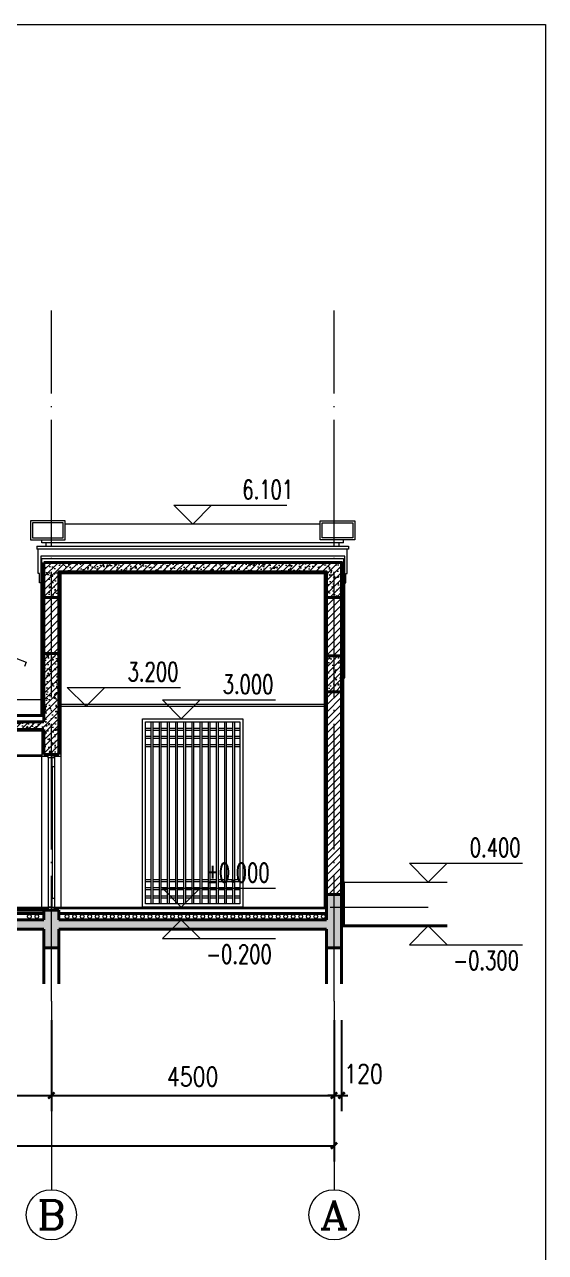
# Model space of a CAD drawing. Extents: x 577108 to 1042908, y 41950 to 81950.
# Drawn here: x 1034617 to 1042908, y 62396 to 81950 of the extents above; entities that cross this region are included whole.
import ezdxf
from ezdxf.enums import TextEntityAlignment as Align

# ---------------------------------------------------------------- set-up
doc = ezdxf.new("R2010")
doc.units = 0
doc.header["$LTSCALE"] = 1000
doc.header["$MEASUREMENT"] = 0
doc.linetypes.add('DOTE', pattern=[2.42, 2, -0.2, 0.02, -0.2])
doc.layers.get('0').update_dxf_attribs({"linetype": 'CONTINUOUS', "lineweight": 13})
doc.layers.get('Defpoints').update_dxf_attribs({"linetype": 'CONTINUOUS', "lineweight": 5})
for name, color, linetype, lineweight in [('AXIS', 3, 'CONTINUOUS', 15), ('AXIS_TEXT', 7, 'CONTINUOUS', 20), ('DIM_ELEV', 3, 'CONTINUOUS', 15), ('DOTE', 1, 'DOTE', 0), ('hatch', 8, 'CONTINUOUS', 5), ('LM-1', 7, 'CONTINUOUS', 18), ('LM-L', 7, 'CONTINUOUS', 15), ('LM-S', 8, 'CONTINUOUS', 5), ('PM-fs', 8, 'CONTINUOUS', 0), ('PUB_TEXT', 7, 'CONTINUOUS', 20), ('wall', 2, 'CONTINUOUS', 40)]:
    doc.layers.add(name, color=color, linetype=linetype, lineweight=lineweight)
doc.styles.add('_TCH_AXIS', font='COMPLEX', dxfattribs={"bigfont": 'GBCBIG'})
doc.styles.add('_TCH_DIM', font='SIMPLEX', dxfattribs={"bigfont": 'GBCBIG'})
doc.styles.add('COMPLEX', font='COMPLEX')
doc.styles.add('DIM_FONT', font='SIMPLEX.shx', dxfattribs={"width": 0.8, "bigfont": 'hztxt.shx'})
doc.dimstyles.new('DIMN', dxfattribs={"dimtxt": 300, "dimasz": 100, "dimexe": 250, "dimexo": 300, "dimgap": 150, "dimtad": 1, "dimdec": 0, "dimzin": 0, "dimdsep": 46, "dimtxsty": 'DIM_FONT', "dimblk": 'ARCHTICK', "dimcen": 0.09, "dimclrt": 7, "dimazin": 2, "dimtfac": 1, "dimtdec": 0, "dimtix": 1, "dimtmove": 2, "dimatfit": 3, "dimldrblk": 'ARCHTICK', "dimfxl": 0, "dimtolj": 1, "dimtzin": 0, "dimarcsym": 0})
pattern_1 = [(45, (863859.94, 21153.4), (-56.42712, 56.42712), [])]
pattern_2 = [(45, (863859.94, 21096.1), (-53.03301, 53.03301), []), (50, (863859.94, 21096.1), (215.17805, -18.82564), [22.5, -247.5]), (355, (863859.94, 21096.1), (-41.6254, 225.65764), [18, -198]), (100.4514, (863877.87, 21094.53), (173.55281, 206.83186), [19.12206, -210.34263]), (46.1842, (863859.94, 21156.1), (320.1723, -49.6557), [33.75, -371.25]), (96.6356, (863886.62, 21151.96), (280.3988, 292.23536), [28.6831, -315.5139]), (351.1842, (863859.94, 21156.1), (280.3986, 292.2356), [27, -297]), (21, (863889.94, 21141.1), (179.07212, -120.78567), [22.5, -247.5]), (326, (863889.94, 21141.1), (72.9946, 217.54501), [18, -198]), (71.4514, (863904.86, 21131.04), (252.0668, 96.75915), [19.12206, -210.34263]), (37.5, (863859.94, 21096.1), (3.647957, 99.868156), [0, -195.6, 0, -201, 0, -198.75]), (7.5, (863859.94, 21096.1), (78.92086, 118.323514), [0, -114.6, 0, -191.1, 0, -75.75]), (327.5, (863793.04, 21096.1), (160.14673, -6.76646), [0, -75, 0, -234, 0, -310.5]), (317.5, (863763.04, 21096.1), (174.95585, 30.0315), [0, -97.5, 0, -155.4, 0, -220.5])]

# ---------------------------------------------------------------- blocks, each defined once
blk = doc.blocks.new('_ArchTick')
at = {"color": 0, "linetype": 'ByBlock', "const_width": 0.4}
blk.add_lwpolyline([(-0.5, -0.5), (0.5, 0.5)], dxfattribs=at)
blk = doc.blocks.new('*D60')
at = {"layer": 'AXIS', "color": 0, "lineweight": -2, "transparency": 16777216}
for p, q in [((1039543, 66095), (1039543, 64645)), ((1039663, 66095), (1039663, 64645)), ((1039543, 64895), (1039443, 64895)), ((1039543, 64895), (1039663, 64895)), ((1039663, 64895), (1039763, 64895))]:
    blk.add_line(p, q, dxfattribs=at)
at = {"layer": 'Defpoints', "color": 0, "transparency": 16777216}
for p in [(1039543, 66395), (1039663, 66395), (1039663, 64895)]:
    blk.add_point(p, dxfattribs=at)
at = {"layer": 'AXIS', "color": 0, "lineweight": -2, "transparency": 16777216, "xscale": 100, "yscale": 100, "zscale": 100}
blk.add_blockref('_ArchTick', (1039543, 64895), dxfattribs=at)
at = {"layer": 'AXIS', "color": 0, "lineweight": -2, "transparency": 16777216, "xscale": 100, "yscale": 100, "zscale": 100, "rotation": 180}
blk.add_blockref('_ArchTick', (1039663, 64895), dxfattribs=at)
at = {"layer": 'AXIS', "color": 7, "transparency": 16777216, "insert": (1040013, 65240), "char_height": 300, "attachment_point": 5, "style": 'DIM_FONT'}
blk.add_mtext('\\A1;120', dxfattribs=at)
blk = doc.blocks.new('*D61')
at = {"layer": 'AXIS', "color": 0, "lineweight": -2, "transparency": 16777216}
for p, q in [((1035043, 66095), (1035043, 64645)), ((1039543, 66095), (1039543, 64645)), ((1035043, 64895), (1039543, 64895))]:
    blk.add_line(p, q, dxfattribs=at)
at = {"layer": 'Defpoints', "color": 0, "transparency": 16777216}
for p in [(1035043, 66395), (1039543, 66395), (1039543, 64895)]:
    blk.add_point(p, dxfattribs=at)
at = {"layer": 'AXIS', "color": 0, "lineweight": -2, "transparency": 16777216, "xscale": 100, "yscale": 100, "zscale": 100, "rotation": 180}
blk.add_blockref('_ArchTick', (1035043, 64895), dxfattribs=at)
at = {"layer": 'AXIS', "color": 0, "lineweight": -2, "transparency": 16777216, "xscale": 100, "yscale": 100, "zscale": 100}
blk.add_blockref('_ArchTick', (1039543, 64895), dxfattribs=at)
at = {"layer": 'AXIS', "color": 7, "transparency": 16777216, "insert": (1037293, 65195), "char_height": 300, "attachment_point": 5, "style": 'DIM_FONT'}
blk.add_mtext('\\A1;4500', dxfattribs=at)
blk = doc.blocks.new('*D62')
at = {"layer": 'AXIS', "color": 0, "lineweight": -2, "transparency": 16777216}
for p, q in [((1032643, 66095), (1032643, 64645)), ((1035043, 66095), (1035043, 64645)), ((1032643, 64895), (1035043, 64895))]:
    blk.add_line(p, q, dxfattribs=at)
at = {"layer": 'Defpoints', "color": 0, "transparency": 16777216}
for p in [(1032643, 66395), (1035043, 66395), (1035043, 64895)]:
    blk.add_point(p, dxfattribs=at)
at = {"layer": 'AXIS', "color": 0, "lineweight": -2, "transparency": 16777216, "xscale": 100, "yscale": 100, "zscale": 100, "rotation": 180}
blk.add_blockref('_ArchTick', (1032643, 64895), dxfattribs=at)
at = {"layer": 'AXIS', "color": 0, "lineweight": -2, "transparency": 16777216, "xscale": 100, "yscale": 100, "zscale": 100}
blk.add_blockref('_ArchTick', (1035043, 64895), dxfattribs=at)
at = {"layer": 'AXIS', "color": 7, "transparency": 16777216, "insert": (1033843, 65195), "char_height": 300, "attachment_point": 5, "style": 'DIM_FONT'}
blk.add_mtext('\\A1;2400', dxfattribs=at)
blk = doc.blocks.new('*D67')
at = {"layer": 'AXIS', "color": 0, "lineweight": -2, "transparency": 16777216}
for p, q in [((1025543, 66095), (1025543, 63845)), ((1039543, 66095), (1039543, 63845)), ((1025543, 64095), (1039543, 64095))]:
    blk.add_line(p, q, dxfattribs=at)
at = {"layer": 'Defpoints', "color": 0, "transparency": 16777216}
for p in [(1025543, 66395), (1039543, 66395), (1039543, 64095)]:
    blk.add_point(p, dxfattribs=at)
at = {"layer": 'AXIS', "color": 0, "lineweight": -2, "transparency": 16777216, "xscale": 100, "yscale": 100, "zscale": 100, "rotation": 180}
blk.add_blockref('_ArchTick', (1025543, 64095), dxfattribs=at)
at = {"layer": 'AXIS', "color": 0, "lineweight": -2, "transparency": 16777216, "xscale": 100, "yscale": 100, "zscale": 100}
blk.add_blockref('_ArchTick', (1039543, 64095), dxfattribs=at)
at = {"layer": 'AXIS', "color": 7, "transparency": 16777216, "insert": (1032543, 64395), "char_height": 300, "attachment_point": 5, "style": 'DIM_FONT'}
blk.add_mtext('\\A1;14000', dxfattribs=at)
blk = doc.blocks.new('_AXISO')
blk.add_circle((0, 0), 0.5)
at = {"layer": 'AXIS_TEXT', "style": 'COMPLEX', "width": 1.041667}
blk.add_attdef('A', text='', height=0.56, dxfattribs=at).set_placement((-0.25, -0.28), (0.25, -0.28), align=Align.FIT)

msp = doc.modelspace()

# ---------------------------------------------------------------- hatches: boundary and pattern name
at = {"layer": 'hatch'}
h = msp.add_hatch(dxfattribs=at)
h.set_pattern_fill('钢筋混凝土', color=256, scale=30, style=0)
h.set_pattern_definition(pattern_2)
h.paths.add_polyline_path([(1039663.2544, 73385.6187), (1034923.2544, 73385.6187), (1034923.2544, 72825.9122), (1035163.2544, 72825.9122), (1035163.2544, 73235.6187), (1039423.2544, 73235.6187), (1039423.2544, 72825.9122), (1039663.2544, 72825.9122)])
h = msp.add_hatch(dxfattribs=at)
h.set_pattern_fill('普通砖', color=256, scale=30, style=0)
h.set_pattern_definition([(45, (304010.24, -235925.54), (-56.427121, 56.427121), [])])
h.paths.add_polyline_path([(1034923.2544, 71935.1001), (1035163.2544, 71935.1001), (1035163.2544, 72825.9122), (1034923.2544, 72825.9122)])
h = msp.add_hatch(dxfattribs=at)
h.set_pattern_fill('普通砖', color=256, scale=30, style=0)
h.set_pattern_definition(pattern_1)
h.paths.add_polyline_path([(1039663.2544, 72825.9122), (1039423.2544, 72825.9122), (1039423.2544, 71895.1001), (1039663.2544, 71895.1001)])
h = msp.add_hatch(dxfattribs=at)
h.set_pattern_fill('钢筋混凝土', color=256, scale=30, style=0)
h.set_pattern_definition([(45, (135036.774, -393083.01), (-53.0330086, 53.0330086), []), (50, (135036.77, -393083), (215.178055, -18.82564), [22.5, -247.5]), (355, (135036.77, -393083), (-41.6254, 225.65764), [18, -198]), (100.4514, (135054.7, -393084.58), (173.552815, 206.831863), [19.122057, -210.342634]), (46.1842, (135036.77, -393023), (320.172315, -49.655704), [33.75, -371.25]), (96.6356, (135063.46, -393027.14), (280.39881, 292.23536), [28.68309, -315.5139]), (351.1842, (135036.77, -393023), (280.39858, 292.23558), [27, -297]), (21, (135066.77, -393038), (179.072116, -120.785667), [22.5, -247.5]), (326, (135066.77, -393038), (72.9946, 217.545014), [18, -198]), (71.4514, (135081.7, -393048.07), (252.06679, 96.75915), [19.122057, -210.342634]), (37.5, (135036.774, -393083.01), (3.6479566, 99.868156), [0, -195.6, 0, -201, 0, -198.75]), (7.5, (135036.77, -393083.01), (78.920861, 118.323514), [0, -114.6, 0, -191.1, 0, -75.75]), (327.5, (134969.87, -393083.01), (160.146731, -6.7664615), [0, -75, 0, -234, 0, -310.5]), (317.5, (134939.87, -393083), (174.95585, 30.031495), [0, -97.5, 0, -155.4, 0, -220.5])])
h.paths.add_polyline_path([(1035163.2544, 71935.1001), (1034923.2544, 71935.1001), (1034923.2544, 70845.1001), (1032763.2468, 70845.1001), (1032763.2468, 72042.6629, -0.0015034364), (1032643.2468, 72100.0678), (1032643.2468, 70725.1001), (1034923.2544, 70725.1001), (1034923.2544, 70325.1001), (1035163.2544, 70325.1001)])
h = msp.add_hatch(dxfattribs=at)
h.set_pattern_fill('钢筋混凝土', color=256, scale=30, style=0)
h.set_pattern_definition(pattern_2)
h.paths.add_polyline_path([(1039663.2544, 71895.1001), (1039423.2544, 71895.1001), (1039423.2544, 71325.1001), (1039663.2544, 71325.1001)])
h = msp.add_hatch(dxfattribs=at)
h.set_pattern_fill('普通砖', color=256, scale=30, style=0)
h.set_pattern_definition(pattern_1)
h.paths.add_polyline_path([(1039423.2544, 68095.1001), (1039663.2544, 68095.1001), (1039663.2544, 71325.1001), (1039423.2544, 71325.1001)])
h = msp.add_hatch(dxfattribs=at)
h.set_pattern_fill('天然石材', color=256, scale=10, style=0)
h.set_pattern_definition([(45, (135036.774, -393063.907), (-37.6180808, 37.6180808), []), (45, (135055.274, -393083.007), (-37.6180808, 37.6180808), [21, -12])])
h.paths.add_polyline_path([(1039663.2544, 67595.1001), (1039693.2544, 67595.1001), (1039693.2544, 68295.1001), (1039663.2544, 68295.1001)])
h = msp.add_hatch(dxfattribs=at)
h.set_pattern_fill('钢筋混凝土', color=256, scale=30, angle=90, style=0)
h.set_pattern_definition([(45, (1060477.02, 106749.06), (-53.03301, 53.03301), []), (50, (1060477.02, 106749.06), (215.17805, -18.82564), [22.5, -247.5]), (355, (1060477.02, 106749.06), (-41.6254, 225.6576), [18, -198]), (100.4514, (1060494.95, 106747.5), (173.5528, 206.8319), [19.1221, -210.3426]), (46.1842, (1060477.02, 106809.06), (320.1723, -49.6557), [33.75, -371.25]), (96.6356, (1060503.7, 106804.92), (280.3988, 292.2354), [28.683, -315.514]), (351.1842, (1060477.02, 106809.06), (280.3986, 292.2356), [27, -297]), (21, (1060507.02, 106794.06), (179.0721, -120.78567), [22.5, -247.5]), (326, (1060507.02, 106794.06), (72.9946, 217.545), [18, -198]), (71.4514, (1060521.95, 106784), (252.0668, 96.75915), [19.1221, -210.3426]), (37.5, (1060477.02, 106749.06), (3.64796, 99.86816), [0, -195.6, 0, -201, 0, -198.75]), (7.5, (1060477.02, 106749.06), (78.92086, 118.32351), [0, -114.6, 0, -191.1, 0, -75.75]), (327.5, (1060410.12, 106749.06), (160.14673, -6.76646), [0, -75, 0, -234, 0, -310.5]), (317.5, (1060380.12, 106749.06), (174.95585, 30.0315), [0, -97.5, 0, -155.4, 0, -220.5])])
h.paths.add_polyline_path([(1025423.2468, 67760.1001), (1025423.2468, 67275.1001), (1025663.2468, 67275.1001), (1025663.2468, 67610.1001), (1026923.2468, 67610.1001), (1026923.2468, 67275.1001), (1027163.2468, 67275.1001), (1027163.2468, 67545.1001), (1031923.2544, 67545.1001), (1031923.2544, 67275.1001), (1032163.2468, 67275.1001), (1032163.2468, 67545.1001), (1034923.2544, 67545.1001), (1034923.2544, 67245.1001), (1035163.2544, 67245.1001), (1035163.2544, 67545.1001), (1039423.2544, 67545.1001), (1039423.2544, 67245.1001), (1039663.2544, 67245.1001), (1039663.2544, 68095.1001), (1039423.2544, 68095.1001), (1039423.2544, 67695.1001), (1035163.2544, 67695.1001), (1035163.2544, 67845.1001), (1034923.2544, 67845.1001), (1034923.2544, 67695.1001), (1032163.2544, 67695.1001), (1032163.2544, 67845.1001), (1031923.2544, 67845.1001), (1031923.2544, 67695.1001), (1027163.2468, 67695.1001), (1027163.2468, 67845.1001), (1026973.2468, 67845.1001), (1026973.2468, 67760.1001)])

# ---------------------------------------------------------------- linework, layer by layer
for points in [[(1026943.2468, 67760.1001), (1026943.2468, 67895.1001), (1039423.2544, 67895.1001)], [(1026963.2468, 67760.1001), (1026963.2468, 67875.1001), (1034993.2468, 67875.1001)], [(1035093.2468, 67875.1001), (1039423.2544, 67875.1001)]]:
    msp.add_lwpolyline(points)
for centre in [(1034693.2544, 67745.1001), (1034813.2544, 67745.1001), (1035293.2544, 67745.1001), (1035413.2544, 67745.1001), (1035533.2544, 67745.1001), (1035653.2544, 67745.1001), (1035773.2544, 67745.1001), (1035893.2544, 67745.1001), (1036013.2544, 67745.1001), (1036133.2544, 67745.1001), (1036253.2544, 67745.1001), (1036373.2544, 67745.1001), (1036493.2544, 67745.1001), (1036613.2544, 67745.1001), (1036733.2544, 67745.1001), (1036853.2544, 67745.1001), (1036973.2544, 67745.1001), (1037093.2544, 67745.1001), (1037213.2544, 67745.1001), (1037333.2544, 67745.1001), (1037453.2544, 67745.1001), (1037573.2544, 67745.1001), (1037693.2544, 67745.1001), (1037813.2544, 67745.1001), (1037933.2544, 67745.1001), (1038053.2544, 67745.1001), (1038173.2544, 67745.1001), (1038293.2544, 67745.1001), (1038413.2544, 67745.1001), (1038533.2544, 67745.1001), (1038653.2544, 67745.1001), (1038773.2544, 67745.1001), (1038893.2544, 67745.1001), (1039013.2544, 67745.1001), (1039133.2544, 67745.1001), (1039253.2544, 67745.1001), (1039373.2544, 67745.1001)]:
    msp.add_circle(centre, 30)
at = {"layer": 'AXIS'}
for p, q in [((1035043.2468, 66395.1001), (1035043.2468, 63395.1001)), ((1039543.2468, 66395.1001), (1039543.2468, 63395.1001))]:
    msp.add_line(p, q, dxfattribs=at)
at = {"layer": 'DIM_ELEV'}
for p, q in [((1037293.2544, 73995.1001), (1036993.2544, 74295.1001)), ((1036993.2544, 74295.1001), (1038793.2544, 74295.1001)), ((1037293.2544, 73995.1001), (1037593.2544, 74295.1001)), ((1035596.8647, 71095.1001), (1035296.8647, 71395.1001)), ((1035296.8647, 71395.1001), (1037096.8647, 71395.1001)), ((1035596.8647, 71095.1001), (1035896.8647, 71395.1001)), ((1037109.9926, 70895.1001), (1036809.9926, 71195.1001)), ((1036809.9926, 71195.1001), (1038609.9926, 71195.1001)), ((1037109.9926, 70895.1001), (1037409.9926, 71195.1001)), ((1041043.2468, 68295.1001), (1040743.2468, 68595.1001)), ((1040743.2468, 68595.1001), (1042543.2468, 68595.1001)), ((1041043.2468, 68295.1001), (1041343.2468, 68595.1001)), ((1039693.2544, 68295.1001), (1041343.2468, 68295.1001)), ((1037109.9926, 67895.1001), (1036809.9926, 68195.1001)), ((1036809.9926, 68195.1001), (1038609.9926, 68195.1001)), ((1037109.9926, 67895.1001), (1037409.9926, 68195.1001)), ((1037109.9926, 67695.1001), (1036809.9926, 67395.1001)), ((1037109.9926, 67695.1001), (1037409.9926, 67395.1001)), ((1041043.2468, 67595.1001), (1040743.2468, 67295.1001)), ((1041043.2468, 67595.1001), (1041343.2468, 67295.1001)), ((1036809.9926, 67395.1001), (1038609.9926, 67395.1001)), ((1040743.2468, 67295.1001), (1042543.2468, 67295.1001))]:
    msp.add_line(p, q, dxfattribs=at)
at = {"layer": 'DOTE'}
for p, q in [((1035043.2468, 66395.1001), (1035043.2468, 77395.1001)), ((1039543.2468, 66395.1001), (1039543.2468, 77395.1001)), ((1022543.2468, 67895.1001), (1041043.2468, 67895.1001))]:
    msp.add_line(p, q, dxfattribs=at)
at = {"layer": 'hatch', "color": 8}
for p, q in [((1036628.2468, 70845.1001), (1036628.2468, 67945.1001)), ((1036658.2468, 70845.1001), (1036658.2468, 67945.1001)), ((1036758.2468, 70845.1001), (1036758.2468, 67945.1001)), ((1036788.2468, 70845.1001), (1036788.2468, 67945.1001)), ((1036888.2468, 70845.1001), (1036888.2468, 67945.1001)), ((1036918.2468, 70845.1001), (1036918.2468, 67945.1001)), ((1037018.2468, 70845.1001), (1037018.2468, 67945.1001)), ((1037048.2468, 70845.1001), (1037048.2468, 67945.1001)), ((1037148.2468, 70845.1001), (1037148.2468, 67945.1001)), ((1037178.2468, 70845.1001), (1037178.2468, 67945.1001)), ((1037278.2468, 70845.1001), (1037278.2468, 67945.1001)), ((1037308.2468, 70845.1001), (1037308.2468, 67945.1001)), ((1037408.2468, 70845.1001), (1037408.2468, 67945.1001)), ((1037438.2468, 70845.1001), (1037438.2468, 67945.1001)), ((1037538.2468, 70845.1001), (1037538.2468, 67945.1001)), ((1037568.2468, 70845.1001), (1037568.2468, 67945.1001)), ((1037668.2468, 70845.1001), (1037668.2468, 67945.1001)), ((1037698.2468, 70845.1001), (1037698.2468, 67945.1001)), ((1037798.2468, 70845.1001), (1037798.2468, 67945.1001)), ((1037828.2468, 70845.1001), (1037828.2468, 67945.1001)), ((1037928.2468, 70845.1001), (1037928.2468, 67945.1001)), ((1037958.2468, 70845.1001), (1037958.2468, 67945.1001)), ((1036543.2468, 70745.1001), (1036628.2468, 70745.1001)), ((1036543.2468, 70715.1001), (1036628.2468, 70715.1001)), ((1036543.2468, 70615.1001), (1036628.2468, 70615.1001)), ((1036658.2468, 70745.1001), (1036758.2468, 70745.1001)), ((1036658.2468, 70715.1001), (1036758.2468, 70715.1001)), ((1036658.2468, 70615.1001), (1036758.2468, 70615.1001)), ((1036788.2468, 70745.1001), (1036888.2468, 70745.1001)), ((1036788.2468, 70715.1001), (1036888.2468, 70715.1001)), ((1036788.2468, 70615.1001), (1036888.2468, 70615.1001)), ((1036918.2468, 70745.1001), (1037018.2468, 70745.1001)), ((1036918.2468, 70715.1001), (1037018.2468, 70715.1001)), ((1036918.2468, 70615.1001), (1037018.2468, 70615.1001)), ((1037048.2468, 70745.1001), (1037148.2468, 70745.1001)), ((1037048.2468, 70715.1001), (1037148.2468, 70715.1001)), ((1037048.2468, 70615.1001), (1037148.2468, 70615.1001)), ((1037178.2468, 70745.1001), (1037278.2468, 70745.1001)), ((1037178.2468, 70715.1001), (1037278.2468, 70715.1001)), ((1037178.2468, 70615.1001), (1037278.2468, 70615.1001)), ((1037308.2468, 70745.1001), (1037408.2468, 70745.1001)), ((1037308.2468, 70715.1001), (1037408.2468, 70715.1001)), ((1037308.2468, 70615.1001), (1037408.2468, 70615.1001)), ((1037438.2468, 70745.1001), (1037538.2468, 70745.1001)), ((1037438.2468, 70715.1001), (1037538.2468, 70715.1001)), ((1037438.2468, 70615.1001), (1037538.2468, 70615.1001)), ((1037568.2468, 70745.1001), (1037668.2468, 70745.1001)), ((1037568.2468, 70715.1001), (1037668.2468, 70715.1001)), ((1037568.2468, 70615.1001), (1037668.2468, 70615.1001)), ((1037698.2468, 70745.1001), (1037798.2468, 70745.1001)), ((1037698.2468, 70715.1001), (1037798.2468, 70715.1001)), ((1037698.2468, 70615.1001), (1037798.2468, 70615.1001)), ((1037828.2468, 70745.1001), (1037928.2468, 70745.1001)), ((1037828.2468, 70715.1001), (1037928.2468, 70715.1001)), ((1037828.2468, 70615.1001), (1037928.2468, 70615.1001)), ((1037958.2468, 70745.1001), (1038043.2468, 70745.1001)), ((1037958.2468, 70715.1001), (1038043.2468, 70715.1001)), ((1037958.2468, 70615.1001), (1038043.2468, 70615.1001)), ((1036543.2468, 70585.1001), (1036628.2468, 70585.1001)), ((1036543.2468, 70485.1001), (1036628.2468, 70485.1001)), ((1036543.2468, 70455.1001), (1036628.2468, 70455.1001)), ((1036658.2468, 70585.1001), (1036758.2468, 70585.1001)), ((1036658.2468, 70485.1001), (1036758.2468, 70485.1001)), ((1036658.2468, 70455.1001), (1036758.2468, 70455.1001)), ((1036788.2468, 70585.1001), (1036888.2468, 70585.1001)), ((1036788.2468, 70485.1001), (1036888.2468, 70485.1001)), ((1036788.2468, 70455.1001), (1036888.2468, 70455.1001)), ((1036918.2468, 70585.1001), (1037018.2468, 70585.1001)), ((1036918.2468, 70485.1001), (1037018.2468, 70485.1001)), ((1036918.2468, 70455.1001), (1037018.2468, 70455.1001)), ((1037048.2468, 70585.1001), (1037148.2468, 70585.1001)), ((1037048.2468, 70485.1001), (1037148.2468, 70485.1001)), ((1037048.2468, 70455.1001), (1037148.2468, 70455.1001)), ((1037178.2468, 70585.1001), (1037278.2468, 70585.1001)), ((1037178.2468, 70485.1001), (1037278.2468, 70485.1001)), ((1037178.2468, 70455.1001), (1037278.2468, 70455.1001)), ((1037308.2468, 70585.1001), (1037408.2468, 70585.1001)), ((1037308.2468, 70485.1001), (1037408.2468, 70485.1001)), ((1037308.2468, 70455.1001), (1037408.2468, 70455.1001)), ((1037438.2468, 70585.1001), (1037538.2468, 70585.1001)), ((1037438.2468, 70485.1001), (1037538.2468, 70485.1001)), ((1037438.2468, 70455.1001), (1037538.2468, 70455.1001)), ((1037568.2468, 70585.1001), (1037668.2468, 70585.1001)), ((1037568.2468, 70485.1001), (1037668.2468, 70485.1001)), ((1037568.2468, 70455.1001), (1037668.2468, 70455.1001)), ((1037698.2468, 70585.1001), (1037798.2468, 70585.1001)), ((1037698.2468, 70485.1001), (1037798.2468, 70485.1001)), ((1037698.2468, 70455.1001), (1037798.2468, 70455.1001)), ((1037828.2468, 70585.1001), (1037928.2468, 70585.1001)), ((1037828.2468, 70485.1001), (1037928.2468, 70485.1001)), ((1037828.2468, 70455.1001), (1037928.2468, 70455.1001)), ((1037958.2468, 70585.1001), (1038043.2468, 70585.1001)), ((1037958.2468, 70485.1001), (1038043.2468, 70485.1001)), ((1037958.2468, 70455.1001), (1038043.2468, 70455.1001)), ((1036543.2468, 68335.1001), (1036628.2468, 68335.1001)), ((1036543.2468, 68305.1001), (1036628.2468, 68305.1001)), ((1036658.2468, 68335.1001), (1036758.2468, 68335.1001)), ((1036658.2468, 68305.1001), (1036758.2468, 68305.1001)), ((1036788.2468, 68335.1001), (1036888.2468, 68335.1001)), ((1036788.2468, 68305.1001), (1036888.2468, 68305.1001)), ((1036918.2468, 68335.1001), (1037018.2468, 68335.1001)), ((1036918.2468, 68305.1001), (1037018.2468, 68305.1001)), ((1037048.2468, 68335.1001), (1037148.2468, 68335.1001)), ((1037048.2468, 68305.1001), (1037148.2468, 68305.1001)), ((1037178.2468, 68335.1001), (1037278.2468, 68335.1001)), ((1037178.2468, 68305.1001), (1037278.2468, 68305.1001)), ((1037308.2468, 68335.1001), (1037408.2468, 68335.1001)), ((1037308.2468, 68305.1001), (1037408.2468, 68305.1001)), ((1037438.2468, 68335.1001), (1037538.2468, 68335.1001)), ((1037438.2468, 68305.1001), (1037538.2468, 68305.1001)), ((1037568.2468, 68335.1001), (1037668.2468, 68335.1001)), ((1037568.2468, 68305.1001), (1037668.2468, 68305.1001)), ((1037698.2468, 68335.1001), (1037798.2468, 68335.1001)), ((1037698.2468, 68305.1001), (1037798.2468, 68305.1001)), ((1037828.2468, 68335.1001), (1037928.2468, 68335.1001)), ((1037828.2468, 68305.1001), (1037928.2468, 68305.1001)), ((1037958.2468, 68335.1001), (1038043.2468, 68335.1001)), ((1037958.2468, 68305.1001), (1038043.2468, 68305.1001)), ((1036543.2468, 68205.1001), (1036628.2468, 68205.1001)), ((1036543.2468, 68175.1001), (1036628.2468, 68175.1001)), ((1036543.2468, 68075.1001), (1036628.2468, 68075.1001)), ((1036658.2468, 68205.1001), (1036758.2468, 68205.1001)), ((1036658.2468, 68175.1001), (1036758.2468, 68175.1001)), ((1036658.2468, 68075.1001), (1036758.2468, 68075.1001)), ((1036788.2468, 68205.1001), (1036888.2468, 68205.1001)), ((1036788.2468, 68175.1001), (1036888.2468, 68175.1001)), ((1036788.2468, 68075.1001), (1036888.2468, 68075.1001)), ((1036918.2468, 68205.1001), (1037018.2468, 68205.1001)), ((1036918.2468, 68175.1001), (1037018.2468, 68175.1001)), ((1036918.2468, 68075.1001), (1037018.2468, 68075.1001)), ((1037048.2468, 68205.1001), (1037148.2468, 68205.1001)), ((1037048.2468, 68175.1001), (1037148.2468, 68175.1001)), ((1037048.2468, 68075.1001), (1037148.2468, 68075.1001)), ((1037178.2468, 68205.1001), (1037278.2468, 68205.1001)), ((1037178.2468, 68175.1001), (1037278.2468, 68175.1001)), ((1037178.2468, 68075.1001), (1037278.2468, 68075.1001)), ((1037308.2468, 68205.1001), (1037408.2468, 68205.1001)), ((1037308.2468, 68175.1001), (1037408.2468, 68175.1001)), ((1037308.2468, 68075.1001), (1037408.2468, 68075.1001)), ((1037438.2468, 68205.1001), (1037538.2468, 68205.1001)), ((1037438.2468, 68175.1001), (1037538.2468, 68175.1001)), ((1037438.2468, 68075.1001), (1037538.2468, 68075.1001)), ((1037568.2468, 68205.1001), (1037668.2468, 68205.1001)), ((1037568.2468, 68175.1001), (1037668.2468, 68175.1001)), ((1037568.2468, 68075.1001), (1037668.2468, 68075.1001)), ((1037698.2468, 68205.1001), (1037798.2468, 68205.1001)), ((1037698.2468, 68175.1001), (1037798.2468, 68175.1001)), ((1037698.2468, 68075.1001), (1037798.2468, 68075.1001)), ((1037828.2468, 68205.1001), (1037928.2468, 68205.1001)), ((1037828.2468, 68175.1001), (1037928.2468, 68175.1001)), ((1037828.2468, 68075.1001), (1037928.2468, 68075.1001)), ((1037958.2468, 68205.1001), (1038043.2468, 68205.1001)), ((1037958.2468, 68175.1001), (1038043.2468, 68175.1001)), ((1037958.2468, 68075.1001), (1038043.2468, 68075.1001)), ((1036543.2468, 68045.1001), (1036628.2468, 68045.1001)), ((1036658.2468, 68045.1001), (1036758.2468, 68045.1001)), ((1036788.2468, 68045.1001), (1036888.2468, 68045.1001)), ((1036918.2468, 68045.1001), (1037018.2468, 68045.1001)), ((1037048.2468, 68045.1001), (1037148.2468, 68045.1001)), ((1037178.2468, 68045.1001), (1037278.2468, 68045.1001)), ((1037308.2468, 68045.1001), (1037408.2468, 68045.1001)), ((1037438.2468, 68045.1001), (1037538.2468, 68045.1001)), ((1037568.2468, 68045.1001), (1037668.2468, 68045.1001)), ((1037698.2468, 68045.1001), (1037798.2468, 68045.1001)), ((1037828.2468, 68045.1001), (1037928.2468, 68045.1001)), ((1037958.2468, 68045.1001), (1038043.2468, 68045.1001))]:
    msp.add_line(p, q, dxfattribs=at)
at = {"layer": 'LM-1'}
for p, q in [((1034893.2544, 70945.1001), (1034893.2544, 73445.1001)), ((1034893.2544, 73445.1001), (1039693.2544, 73445.1001)), ((1039693.2544, 73445.1001), (1039693.2544, 67595.1001)), ((1035193.2544, 73205.6187), (1035193.2544, 70295.1001)), ((1035193.2544, 73205.6187), (1039393.2544, 73205.6187)), ((1039393.2544, 67895.1001), (1039393.2544, 73205.6187)), ((1034873.2544, 71195.1001), (1034338.2303, 71195.1001)), ((1035193.2544, 71125.1001), (1039393.2544, 71125.1001)), ((1035193.2544, 71095.1001), (1039393.2544, 71095.1001)), ((1034893.2544, 70695.1001), (1032613.2468, 70695.1001)), ((1034893.2544, 70695.1001), (1034893.2544, 70295.1001)), ((1034893.2544, 70315.1001), (1031893.2468, 70315.1001)), ((1034993.2468, 70295.1001), (1031893.2468, 70295.1001)), ((1034993.2468, 70275.1001), (1034993.2468, 67880.1001)), ((1035193.2544, 70295.1001), (1035093.2468, 70295.1001)), ((1035058.2468, 70130.1001), (1035058.2468, 68040.1001)), ((1035093.2468, 70130.1001), (1035093.2468, 68040.1001))]:
    msp.add_line(p, q, dxfattribs=at)
msp.add_lwpolyline([(1039693.2544, 71545.1001), (1039713.2544, 71545.1001), (1039713.2544, 73485.1001), (1034873.2544, 73485.1001), (1034873.2544, 70945.1001)], dxfattribs=at)
for points in [[(1038093.2468, 67895.1001), (1036493.2468, 67895.1001), (1036493.2468, 70895.1001), (1038093.2468, 70895.1001), (1038093.2468, 67895.1001)], [(1038043.2468, 67945.1001), (1036543.2468, 67945.1001), (1036543.2468, 70845.1001), (1038043.2468, 70845.1001), (1038043.2468, 67945.1001)], [(1035093.2468, 70285.1001), (1035053.2468, 70285.1001), (1035053.2468, 70275.1001), (1034993.2468, 70275.1001), (1034993.2468, 70325.1001), (1035093.2468, 70325.1001)], [(1035093.2468, 70280.1001), (1035093.2468, 70130.1001), (1035058.2468, 70130.1001), (1035058.2468, 70280.1001)], [(1035093.2468, 67885.1001), (1035053.2468, 67885.1001), (1035053.2468, 67895.1001), (1034993.2468, 67895.1001), (1034993.2468, 67845.1001), (1035093.2468, 67845.1001)], [(1035093.2468, 68040.1001), (1035093.2468, 67890.1001), (1035058.2468, 67890.1001), (1035058.2468, 68040.1001)]]:
    msp.add_lwpolyline(points, close=True, dxfattribs=at)
at = {"layer": 'LM-L'}
for p, q in [((1039323.2544, 73995.1001), (1035263.2544, 73995.1001)), ((1034893.2544, 73695.1001), (1034893.2544, 73745.1001)), ((1039693.2544, 73695.1001), (1039693.2544, 73745.1001)), ((1034813.2544, 73645.1001), (1039773.2544, 73645.1001)), ((1034813.2544, 73645.1001), (1034813.2544, 73595.1001)), ((1039773.2544, 73595.1001), (1034813.2544, 73595.1001)), ((1034833.2544, 73207.3509), (1034833.2544, 73595.1001)), ((1039693.2544, 73695.1001), (1034893.2544, 73695.1001)), ((1034963.2544, 73645.1001), (1034963.2544, 73695.1001)), ((1039623.2544, 73645.1001), (1039623.2544, 73695.1001)), ((1039753.2544, 73207.3509), (1039753.2544, 73595.1001)), ((1039773.2544, 73645.1001), (1039773.2544, 73595.1001)), ((1034853.2544, 73207.3509), (1034833.2544, 73207.3509)), ((1034853.2544, 73057.3509), (1034853.2544, 73207.3509)), ((1039733.2544, 73057.3509), (1039733.2544, 73207.3509)), ((1039733.2544, 73207.3509), (1039753.2544, 73207.3509)), ((1034873.2544, 73057.3509), (1034853.2544, 73057.3509)), ((1039713.2544, 73057.3509), (1039733.2544, 73057.3509))]:
    msp.add_line(p, q, dxfattribs=at)
for points in [[(1035263.2544, 74045.1001), (1034713.2544, 74045.1001), (1034713.2544, 73745.1001), (1035263.2544, 73745.1001)], [(1039323.2544, 74045.1001), (1039873.2544, 74045.1001), (1039873.2544, 73745.1001), (1039323.2544, 73745.1001)]]:
    msp.add_lwpolyline(points, close=True, dxfattribs=at)
at = {"layer": 'LM-S'}
msp.add_line((1034643.2468, 71795.1001), (1034616.8543, 71724.8972), dxfattribs=at)
for points in [[(993508.4301, 81950.2272), (1042908.4301, 81950.2272), (1042908.4301, 41950.2272), (993508.4301, 41950.2272)], [(1035233.2544, 74015.1001), (1034743.2544, 74015.1001), (1034743.2544, 73775.1001), (1035233.2544, 73775.1001)], [(1039353.2544, 74015.1001), (1039843.2544, 74015.1001), (1039843.2544, 73775.1001), (1039353.2544, 73775.1001)]]:
    msp.add_lwpolyline(points, close=True, dxfattribs=at)
msp.add_arc((1042248.8351, 92025.606), 21612.9208, 234.32102573, 249.39642415, dxfattribs=at)
at = {"layer": 'PM-fs'}
for p, q in [((1034893.2468, 67895.1001), (1034893.2468, 70295.1001)), ((1035193.2468, 70295.1001), (1035193.2468, 67895.1001))]:
    msp.add_line(p, q, dxfattribs=at)
at = {"layer": 'wall'}
for p, q in [((1034923.2544, 72825.9122), (1034923.2544, 70845.1001)), ((1035163.2544, 72825.9122), (1035163.2544, 71935.1001)), ((1039423.2544, 72825.9122), (1039423.2544, 71895.1001)), ((1039663.2544, 72825.9122), (1039663.2544, 71895.1001)), ((1035163.2544, 71935.1001), (1034923.2544, 71935.1001)), ((1035163.2544, 71935.1001), (1035163.2544, 70325.1001)), ((1039423.2544, 67695.1001), (1039423.2544, 71325.1001)), ((1039663.2544, 66675.1001), (1039663.2544, 71325.1001)), ((1034923.2544, 70945.1001), (1032763.2468, 70945.1001)), ((1034923.2544, 70845.1001), (1032763.2468, 70845.1001)), ((1034923.2544, 70725.1001), (1032643.2468, 70725.1001)), ((1034923.2544, 70725.1001), (1034923.2544, 70325.1001)), ((1035163.2544, 70325.1001), (1034923.2544, 70325.1001)), ((1039663.2544, 68095.1001), (1039423.2544, 68095.1001)), ((1026973.2468, 67845.1001), (1034923.2544, 67845.1001)), ((1032163.2544, 67795.1001), (1034923.2544, 67795.1001)), ((1032163.2544, 67695.1001), (1034923.2544, 67695.1001)), ((1034923.2544, 67845.1001), (1035163.2544, 67845.1001)), ((1034923.2544, 67845.1001), (1034923.2544, 67695.1001)), ((1035163.2544, 67845.1001), (1035163.2544, 67695.1001)), ((1035163.2544, 67795.1001), (1039423.2544, 67795.1001)), ((1035163.2544, 67695.1001), (1039423.2544, 67695.1001)), ((1032163.2468, 67545.1001), (1034923.2544, 67545.1001)), ((1034923.2544, 66675.1001), (1034923.2544, 67545.1001)), ((1035163.2544, 67545.1001), (1035163.2544, 66675.1001)), ((1035163.2544, 67545.1001), (1039423.2544, 67545.1001)), ((1039423.2544, 66675.1001), (1039423.2544, 67545.1001)), ((1041346.3597, 67595.1001), (1039663.2544, 67595.1001)), ((1035163.2544, 67245.1001), (1034923.2544, 67245.1001)), ((1039423.2544, 67245.1001), (1039663.2544, 67245.1001))]:
    msp.add_line(p, q, dxfattribs=at)
for points in [[(1034923.2544, 73385.6187), (1034923.2544, 72825.9122), (1035163.2544, 72825.9122), (1035163.2544, 73235.6187), (1039423.2544, 73235.6187), (1039423.2544, 72825.9122), (1039663.2544, 72825.9122), (1039663.2544, 73385.6187), (1034923.2544, 73385.6187)], [(1039423.2544, 71895.1001), (1039423.2544, 71325.1001), (1039663.2544, 71325.1001), (1039663.2544, 71895.1001)], [(1039663.2544, 68295.1001), (1039693.2544, 68295.1001), (1039693.2544, 67595.1001), (1039663.2544, 67595.1001)]]:
    msp.add_lwpolyline(points, close=True, dxfattribs=at)

# ---------------------------------------------------------------- block references
at = {"layer": 'AXIS'}
ref = msp.add_blockref('_AXISO', (1035043.2468, 62995.1001), dxfattribs=dict(at, xscale=800, yscale=800, zscale=800))
ref.add_attrib('A', 'B', dxfattribs={"layer": 'AXIS_TEXT', "height": 452.5483, "style": '_TCH_AXIS', "width": 1.235294}).set_placement((1034816.9727, 62768.8259), (1035269.521, 62768.8259), align=Align.FIT)
ref = msp.add_blockref('_AXISO', (1039543.2468, 62995.1001), dxfattribs=dict(at, xscale=800, yscale=800, zscale=800))
ref.add_attrib('A', 'A', dxfattribs={"layer": 'AXIS_TEXT', "height": 452.5483, "style": '_TCH_AXIS', "width": 1.166667}).set_placement((1039316.9727, 62768.8259), (1039769.521, 62768.8259), align=Align.FIT)

# ---------------------------------------------------------------- texts
at = {"layer": 'PUB_TEXT', "style": '_TCH_DIM', "width": 0.705882}
for s, p in [('6.101', (1038083.2544, 74395.1001)), ('3.200', (1036256.8647, 71495.1001)), ('3.000', (1037769.9926, 71295.1001)), ('0.400', (1041703.2468, 68695.1001)), ('%%P0.000', (1037509.9926, 68295.1001)), ('-0.200', (1037509.9926, 66997.6001)), ('-0.300', (1041443.2468, 66897.6001))]:
    msp.add_text(s, height=297.5, dxfattribs=at).set_placement(p)

# ---------------------------------------------------------------- dimensions: what is measured, and where the dimension line sits
at = {"layer": 'AXIS'}
for p1, p2, distance, picture, middle in [((1025543.2468, 66395.1001), (1039543.2468, 66395.1001), -2300, '*D67', (1032543.2468, 64395.1001)), ((1032643.2468, 66395.1001), (1035043.2468, 66395.1001), -1500, '*D62', (1033843.2468, 65195.1001)), ((1035043.2468, 66395.1001), (1039543.2468, 66395.1001), -1500, '*D61', (1037293.2468, 65195.1001))]:
    dim = msp.add_aligned_dim(p1=p1, p2=p2, distance=distance, dimstyle='DIMN', dxfattribs=at)
    dim.commit()
    dim.dimension.update_dxf_attribs({"geometry": picture, "text_midpoint": middle})
dim = msp.add_linear_dim(base=(1039663.2544, 64895.1001), p1=(1039543.2468, 66395.1001), p2=(1039663.2544, 66395.1001), angle=0, dimstyle='DIMN', dxfattribs=at)
dim.commit()
dim.dimension.update_dxf_attribs({"geometry": '*D60', "text_midpoint": (1040013.2544, 65240.1001), "dimtype": 129})

doc.saveas('drawing.dxf')
